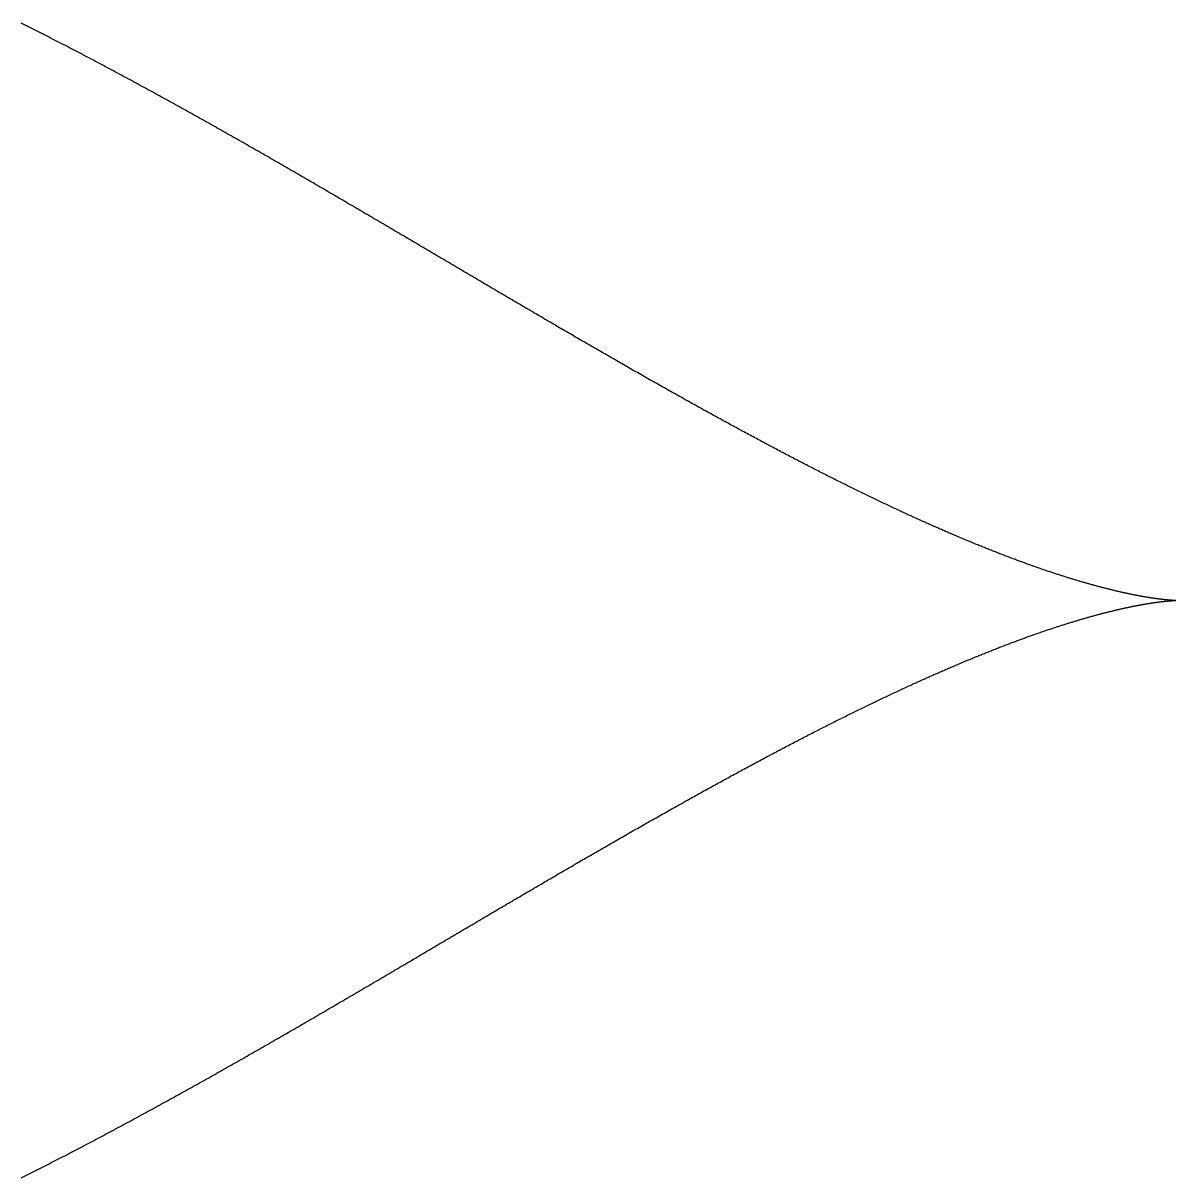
# Model space of a CAD drawing. Header units: metres. Extents: x 0 to 80, y 0 to 80.
# Drawn here: x 40 to 51, y 14.49 to 25.51 of the extents above; entities that cross this region are included whole.
import ezdxf

# ---------------------------------------------------------------- set-up
doc = ezdxf.new("R2010")
doc.units = ezdxf.units.M

msp = doc.modelspace()

# ---------------------------------------------------------------- linework, layer by layer
at = {"layer": 'ENGRAVE'}
msp.add_lwpolyline([(39.980801, 14.490409), (40, 14.5), (40.019199, 14.509608), (40.038397, 14.519232), (40.057596, 14.528873), (40.076794, 14.53853), (40.095992, 14.548204), (40.11519, 14.557893), (40.134387, 14.567599), (40.153584, 14.577321), (40.17278, 14.587058), (40.191976, 14.596811), (40.211172, 14.60658), (40.230367, 14.616364), (40.249561, 14.626164), (40.268754, 14.635979), (40.287946, 14.645809), (40.307138, 14.655654), (40.326329, 14.665513), (40.345518, 14.675388), (40.364707, 14.685277), (40.383894, 14.695181), (40.403081, 14.705099), (40.422266, 14.715031), (40.44145, 14.724978), (40.460632, 14.734939), (40.479813, 14.744913), (40.498993, 14.754901), (40.518171, 14.764904), (40.537347, 14.774919), (40.556522, 14.784948), (40.575696, 14.794991), (40.594867, 14.805047), (40.614037, 14.815115), (40.633204, 14.825197), (40.65237, 14.835292), (40.671534, 14.845399), (40.690696, 14.855519), (40.709855, 14.865652), (40.729013, 14.875797), (40.748168, 14.885954), (40.767321, 14.896124), (40.786472, 14.906305), (40.80562, 14.916499), (40.824766, 14.926704), (40.843909, 14.936921), (40.86305, 14.947149), (40.882188, 14.957389), (40.901324, 14.967641), (40.920456, 14.977903), (40.939586, 14.988177), (40.958713, 14.998462), (40.977837, 15.008757), (40.996958, 15.019063), (41.016076, 15.02938), (41.035191, 15.039708), (41.054303, 15.050046), (41.073412, 15.060394), (41.092517, 15.070752), (41.111619, 15.08112), (41.130718, 15.091499), (41.149813, 15.101887), (41.168905, 15.112284), (41.187993, 15.122692), (41.207077, 15.133109), (41.226158, 15.143535), (41.245235, 15.15397), (41.264309, 15.164415), (41.283378, 15.174868), (41.302444, 15.185331), (41.321505, 15.195802), (41.340563, 15.206281), (41.359616, 15.21677), (41.378666, 15.227266), (41.397711, 15.237771), (41.416752, 15.248284), (41.435788, 15.258806), (41.45482, 15.269335), (41.473848, 15.279872), (41.492871, 15.290416), (41.51189, 15.300969), (41.530904, 15.311528), (41.549914, 15.322095), (41.568918, 15.33267), (41.587918, 15.343251), (41.606913, 15.35384), (41.625904, 15.364435), (41.644889, 15.375037), (41.663869, 15.385646), (41.682844, 15.396261), (41.701814, 15.406883), (41.720779, 15.417511), (41.739739, 15.428145), (41.758693, 15.438785), (41.777642, 15.449432), (41.796586, 15.460084), (41.815524, 15.470742), (41.834456, 15.481405), (41.853383, 15.492074), (41.872304, 15.502748), (41.89122, 15.513428), (41.91013, 15.524113), (41.929034, 15.534803), (41.947932, 15.545497), (41.966824, 15.556197), (41.985711, 15.566901), (42.004591, 15.57761), (42.023465, 15.588323), (42.042333, 15.599041), (42.061194, 15.609763), (42.08005, 15.620489), (42.098899, 15.631219), (42.117742, 15.641953), (42.136578, 15.65269), (42.155408, 15.663432), (42.174231, 15.674176), (42.193047, 15.684925), (42.211857, 15.695676), (42.23066, 15.706431), (42.249457, 15.717189), (42.268246, 15.72795), (42.287029, 15.738714), (42.305804, 15.749481), (42.324573, 15.76025), (42.343334, 15.771022), (42.362089, 15.781796), (42.380836, 15.792572), (42.399576, 15.803351), (42.418308, 15.814132), (42.437033, 15.824914), (42.455751, 15.835699), (42.474462, 15.846485), (42.493164, 15.857273), (42.51186, 15.868063), (42.530547, 15.878854), (42.549227, 15.889646), (42.567899, 15.900439), (42.586563, 15.911234), (42.60522, 15.922029), (42.623868, 15.932826), (42.642508, 15.943623), (42.661141, 15.95442), (42.679765, 15.965219), (42.698381, 15.976017), (42.716989, 15.986816), (42.735589, 15.997615), (42.75418, 16.008414), (42.772763, 16.019214), (42.791337, 16.030013), (42.809903, 16.040811), (42.828461, 16.05161), (42.847009, 16.062408), (42.86555, 16.073205), (42.884081, 16.084002), (42.902604, 16.094798), (42.921117, 16.105593), (42.939622, 16.116387), (42.958118, 16.12718), (42.976605, 16.137972), (42.995083, 16.148762), (43.013551, 16.159551), (43.032011, 16.170339), (43.050461, 16.181124), (43.068902, 16.191908), (43.087334, 16.202691), (43.105756, 16.213471), (43.124169, 16.224249), (43.142572, 16.235025), (43.160966, 16.245798), (43.17935, 16.25657), (43.197724, 16.267338), (43.216089, 16.278104), (43.234444, 16.288868), (43.252789, 16.299628), (43.271124, 16.310386), (43.289449, 16.321141), (43.307764, 16.331892), (43.326069, 16.34264), (43.344364, 16.353385), (43.362648, 16.364127), (43.380923, 16.374864), (43.399187, 16.385599), (43.417441, 16.396329), (43.435684, 16.407056), (43.453917, 16.417778), (43.472139, 16.428497), (43.490351, 16.439211), (43.508552, 16.449921), (43.526743, 16.460627), (43.544923, 16.471328), (43.563092, 16.482025), (43.58125, 16.492717), (43.599397, 16.503404), (43.617533, 16.514086), (43.635658, 16.524764), (43.653772, 16.535436), (43.671875, 16.546103), (43.689967, 16.556765), (43.708048, 16.567421), (43.726117, 16.578072), (43.744175, 16.588717), (43.762222, 16.599357), (43.780257, 16.60999), (43.79828, 16.620618), (43.816292, 16.63124), (43.834293, 16.641856), (43.852281, 16.652465), (43.870258, 16.663069), (43.888223, 16.673665), (43.906177, 16.684256), (43.924118, 16.69484), (43.942047, 16.705417), (43.959965, 16.715987), (43.97787, 16.726551), (43.995764, 16.737107), (44.013645, 16.747657), (44.031513, 16.758199), (44.04937, 16.768734), (44.067214, 16.779262), (44.085046, 16.789782), (44.102866, 16.800294), (44.120673, 16.810799), (44.138467, 16.821297), (44.156249, 16.831786), (44.174018, 16.842267), (44.191774, 16.852741), (44.209518, 16.863206), (44.227249, 16.873663), (44.244966, 16.884112), (44.262671, 16.894553), (44.280363, 16.904984), (44.298042, 16.915408), (44.315708, 16.925822), (44.333361, 16.936228), (44.351001, 16.946625), (44.368627, 16.957013), (44.38624, 16.967392), (44.403839, 16.977762), (44.421426, 16.988123), (44.438998, 16.998474), (44.456557, 17.008816), (44.474103, 17.019148), (44.491635, 17.029471), (44.509153, 17.039784), (44.526658, 17.050087), (44.544149, 17.060381), (44.561626, 17.070664), (44.579089, 17.080938), (44.596538, 17.091201), (44.613973, 17.101454), (44.631394, 17.111697), (44.648801, 17.121929), (44.666194, 17.132151), (44.683572, 17.142363), (44.700936, 17.152563), (44.718286, 17.162753), (44.735622, 17.172932), (44.752943, 17.183101), (44.77025, 17.193258), (44.787542, 17.203404), (44.80482, 17.213539), (44.822083, 17.223662), (44.839331, 17.233775), (44.856564, 17.243875), (44.873783, 17.253965), (44.890987, 17.264043), (44.908176, 17.274109), (44.92535, 17.284163), (44.942509, 17.294205), (44.959653, 17.304236), (44.976782, 17.314254), (44.993895, 17.324261), (45.010994, 17.334255), (45.028077, 17.344237), (45.045145, 17.354207), (45.062198, 17.364164), (45.079235, 17.374109), (45.096256, 17.384041), (45.113263, 17.39396), (45.130253, 17.403867), (45.147228, 17.413761), (45.164187, 17.423642), (45.181131, 17.43351), (45.198058, 17.443364), (45.21497, 17.453206), (45.231866, 17.463035), (45.248746, 17.47285), (45.26561, 17.482652), (45.282458, 17.49244), (45.29929, 17.502215), (45.316106, 17.511976), (45.332906, 17.521724), (45.349689, 17.531458), (45.366456, 17.541178), (45.383207, 17.550884), (45.399941, 17.560576), (45.416659, 17.570254), (45.433361, 17.579918), (45.450045, 17.589567), (45.466714, 17.599203), (45.483365, 17.608824), (45.5, 17.61843), (45.516618, 17.628022), (45.533219, 17.6376), (45.549804, 17.647162), (45.566371, 17.656711), (45.582922, 17.666244), (45.599456, 17.675762), (45.615972, 17.685266), (45.632472, 17.694754), (45.648954, 17.704228), (45.665419, 17.713686), (45.681867, 17.723129), (45.698297, 17.732556), (45.71471, 17.741969), (45.731106, 17.751366), (45.747484, 17.760747), (45.763845, 17.770113), (45.780188, 17.779463), (45.796514, 17.788798), (45.812822, 17.798116), (45.829112, 17.807419), (45.845384, 17.816706), (45.861639, 17.825977), (45.877876, 17.835232), (45.894095, 17.844471), (45.910296, 17.853693), (45.926479, 17.8629), (45.942644, 17.87209), (45.95879, 17.881264), (45.974919, 17.890421), (45.991029, 17.899562), (46.007122, 17.908686), (46.023195, 17.917794), (46.039251, 17.926885), (46.055288, 17.935959), (46.071307, 17.945016), (46.087307, 17.954057), (46.103289, 17.96308), (46.119252, 17.972087), (46.135196, 17.981077), (46.151122, 17.990049), (46.167029, 17.999004), (46.182917, 18.007942), (46.198787, 18.016863), (46.214637, 18.025766), (46.230469, 18.034652), (46.246281, 18.043521), (46.262075, 18.052371), (46.277849, 18.061205), (46.293605, 18.07002), (46.309341, 18.078818), (46.325058, 18.087599), (46.340755, 18.096361), (46.356434, 18.105106), (46.372093, 18.113832), (46.387733, 18.122541), (46.403353, 18.131231), (46.418953, 18.139904), (46.434534, 18.148558), (46.450096, 18.157194), (46.465638, 18.165812), (46.48116, 18.174411), (46.496662, 18.182993), (46.512145, 18.191555), (46.527608, 18.2001), (46.543051, 18.208625), (46.558474, 18.217133), (46.573877, 18.225621), (46.58926, 18.234091), (46.604622, 18.242542), (46.619965, 18.250974), (46.635288, 18.259388), (46.65059, 18.267783), (46.665872, 18.276158), (46.681134, 18.284515), (46.696376, 18.292853), (46.711597, 18.301171), (46.726797, 18.309471), (46.741978, 18.317751), (46.757137, 18.326012), (46.772276, 18.334254), (46.787395, 18.342477), (46.802492, 18.35068), (46.817569, 18.358864), (46.832626, 18.367028), (46.847661, 18.375173), (46.862676, 18.383298), (46.877669, 18.391404), (46.892642, 18.39949), (46.907594, 18.407556), (46.922524, 18.415603), (46.937434, 18.42363), (46.952322, 18.431637), (46.96719, 18.439625), (46.982036, 18.447592), (46.99686, 18.45554), (47.011664, 18.463467), (47.026446, 18.471375), (47.041207, 18.479262), (47.055946, 18.48713), (47.070664, 18.494977), (47.08536, 18.502804), (47.100035, 18.510611), (47.114688, 18.518398), (47.129319, 18.526164), (47.143929, 18.53391), (47.158516, 18.541636), (47.173082, 18.549341), (47.187627, 18.557026), (47.202149, 18.564691), (47.216649, 18.572334), (47.231128, 18.579958), (47.245584, 18.587561), (47.260018, 18.595143), (47.274431, 18.602705), (47.288821, 18.610245), (47.303188, 18.617766), (47.317534, 18.625265), (47.331857, 18.632744), (47.346158, 18.640202), (47.360437, 18.647639), (47.374693, 18.655055), (47.388926, 18.66245), (47.403138, 18.669824), (47.417326, 18.677178), (47.431492, 18.68451), (47.445636, 18.691821), (47.459756, 18.699112), (47.473854, 18.706381), (47.48793, 18.713629), (47.501982, 18.720856), (47.516012, 18.728062), (47.530018, 18.735246), (47.544002, 18.742409), (47.557963, 18.749551), (47.5719, 18.756672), (47.585815, 18.763772), (47.599707, 18.77085), (47.613575, 18.777907), (47.62742, 18.784942), (47.641242, 18.791956), (47.655041, 18.798948), (47.668816, 18.805919), (47.682568, 18.812869), (47.696297, 18.819797), (47.710002, 18.826704), (47.723684, 18.833589), (47.737342, 18.840452), (47.750976, 18.847294), (47.764587, 18.854114), (47.778175, 18.860913), (47.791738, 18.86769), (47.805278, 18.874445), (47.818794, 18.881178), (47.832287, 18.88789), (47.845755, 18.89458), (47.859199, 18.901249), (47.87262, 18.907895), (47.886017, 18.91452), (47.899389, 18.921123), (47.912738, 18.927704), (47.926062, 18.934263), (47.939363, 18.9408), (47.952639, 18.947316), (47.96589, 18.953809), (47.979118, 18.960281), (47.992321, 18.966731), (48.0055, 18.973159), (48.018655, 18.979564), (48.031785, 18.985948), (48.044891, 18.99231), (48.057972, 18.99865), (48.071029, 19.004968), (48.084061, 19.011264), (48.097068, 19.017538), (48.110051, 19.023789), (48.123009, 19.030019), (48.135942, 19.036227), (48.148851, 19.042412), (48.161734, 19.048576), (48.174593, 19.054717), (48.187427, 19.060836), (48.200236, 19.066933), (48.21302, 19.073008), (48.225779, 19.079061), (48.238513, 19.085092), (48.251222, 19.0911), (48.263905, 19.097087), (48.276564, 19.103051), (48.289197, 19.108993), (48.301805, 19.114913), (48.314388, 19.12081), (48.326946, 19.126686), (48.339478, 19.132539), (48.351984, 19.13837), (48.364466, 19.144179), (48.376921, 19.149965), (48.389352, 19.15573), (48.401756, 19.161472), (48.414135, 19.167192), (48.426489, 19.172889), (48.438817, 19.178565), (48.451119, 19.184218), (48.463395, 19.189849), (48.475646, 19.195458), (48.48787, 19.201045), (48.500069, 19.206609), (48.512242, 19.212151), (48.524389, 19.217671), (48.53651, 19.223168), (48.548606, 19.228644), (48.560675, 19.234097), (48.572718, 19.239528), (48.584734, 19.244936), (48.596725, 19.250323), (48.60869, 19.255687), (48.620628, 19.261029), (48.63254, 19.266349), (48.644426, 19.271647), (48.656285, 19.276922), (48.668118, 19.282175), (48.679925, 19.287406), (48.691705, 19.292615), (48.703459, 19.297801), (48.715186, 19.302966), (48.726887, 19.308108), (48.738561, 19.313228), (48.750208, 19.318326), (48.761829, 19.323402), (48.773423, 19.328456), (48.784991, 19.333487), (48.796531, 19.338496), (48.808045, 19.343484), (48.819532, 19.348449), (48.830992, 19.353392), (48.842425, 19.358313), (48.853832, 19.363212), (48.865211, 19.368088), (48.876563, 19.372943), (48.887889, 19.377776), (48.899187, 19.382587), (48.910458, 19.387375), (48.921702, 19.392142), (48.932919, 19.396886), (48.944108, 19.401609), (48.955271, 19.40631), (48.966406, 19.410989), (48.977513, 19.415645), (48.988594, 19.42028), (48.999647, 19.424893), (49.010672, 19.429484), (49.021671, 19.434054), (49.032641, 19.438601), (49.043584, 19.443126), (49.0545, 19.44763), (49.065388, 19.452112), (49.076248, 19.456572), (49.087081, 19.46101), (49.097886, 19.465427), (49.108664, 19.469822), (49.119413, 19.474195), (49.130135, 19.478546), (49.140829, 19.482876), (49.151495, 19.487184), (49.162134, 19.49147), (49.172744, 19.495735), (49.183326, 19.499978), (49.193881, 19.5042), (49.204407, 19.5084), (49.214906, 19.512578), (49.225376, 19.516735), (49.235819, 19.520871), (49.246233, 19.524985), (49.256619, 19.529078), (49.266976, 19.533149), (49.277306, 19.537199), (49.287607, 19.541227), (49.29788, 19.545234), (49.308125, 19.54922), (49.318341, 19.553184), (49.328529, 19.557128), (49.338689, 19.56105), (49.34882, 19.56495), (49.358922, 19.56883), (49.368996, 19.572689), (49.379042, 19.576526), (49.389059, 19.580342), (49.399047, 19.584137), (49.409007, 19.587911), (49.418938, 19.591664), (49.42884, 19.595396), (49.438714, 19.599108), (49.448559, 19.602798), (49.458375, 19.606467), (49.468162, 19.610116), (49.477921, 19.613743), (49.48765, 19.61735), (49.497351, 19.620936), (49.507023, 19.624501), (49.516666, 19.628046), (49.526279, 19.63157), (49.535864, 19.635073), (49.54542, 19.638556), (49.554947, 19.642018), (49.564444, 19.645459), (49.573913, 19.64888), (49.583352, 19.652281), (49.592762, 19.655661), (49.602143, 19.659021), (49.611494, 19.66236), (49.620817, 19.665679), (49.63011, 19.668978), (49.639373, 19.672257), (49.648608, 19.675515), (49.657813, 19.678753), (49.666988, 19.681971), (49.676134, 19.685169), (49.685251, 19.688346), (49.694338, 19.691504), (49.703396, 19.694642), (49.712424, 19.69776), (49.721422, 19.700858), (49.730391, 19.703936), (49.73933, 19.706994), (49.748239, 19.710032), (49.757119, 19.713051), (49.765969, 19.71605), (49.77479, 19.719029), (49.78358, 19.721988), (49.792341, 19.724929), (49.801072, 19.727849), (49.809773, 19.73075), (49.818444, 19.733631), (49.827085, 19.736494), (49.835697, 19.739336), (49.844278, 19.74216), (49.852829, 19.744964), (49.861351, 19.747749), (49.869842, 19.750514), (49.878303, 19.753261), (49.886735, 19.755988), (49.895136, 19.758697), (49.903506, 19.761386), (49.911847, 19.764056), (49.920158, 19.766708), (49.928438, 19.76934), (49.936688, 19.771954), (49.944908, 19.774549), (49.953098, 19.777125), (49.961257, 19.779683), (49.969386, 19.782222), (49.977484, 19.784742), (49.985552, 19.787244), (49.99359, 19.789727), (50.001597, 19.792192), (50.009574, 19.794639), (50.01752, 19.797067), (50.025436, 19.799476), (50.033321, 19.801868), (50.041176, 19.804241), (50.049, 19.806597), (50.056794, 19.808934), (50.064556, 19.811253), (50.072289, 19.813554), (50.07999, 19.815837), (50.087661, 19.818103), (50.095301, 19.82035), (50.10291, 19.82258), (50.110489, 19.824792), (50.118036, 19.826986), (50.125553, 19.829163), (50.133039, 19.831322), (50.140495, 19.833464), (50.147919, 19.835588), (50.155312, 19.837695), (50.162675, 19.839785), (50.170006, 19.841857), (50.177307, 19.843912), (50.184576, 19.84595), (50.191815, 19.847971), (50.199022, 19.849974), (50.206199, 19.851961), (50.213344, 19.853931), (50.220458, 19.855883), (50.227541, 19.85782), (50.234593, 19.859739), (50.241614, 19.861641), (50.248604, 19.863527), (50.255562, 19.865396), (50.262489, 19.867249), (50.269385, 19.869085), (50.276249, 19.870905), (50.283082, 19.872709), (50.289884, 19.874496), (50.296655, 19.876267), (50.303394, 19.878022), (50.310102, 19.87976), (50.316778, 19.881483), (50.323423, 19.88319), (50.330037, 19.88488), (50.336619, 19.886555), (50.343169, 19.888214), (50.349688, 19.889857), (50.356176, 19.891485), (50.362632, 19.893097), (50.369056, 19.894693), (50.375449, 19.896274), (50.38181, 19.89784), (50.38814, 19.89939), (50.394438, 19.900925), (50.400704, 19.902444), (50.406939, 19.903949), (50.413142, 19.905438), (50.419313, 19.906912), (50.425453, 19.908371), (50.43156, 19.909816), (50.437636, 19.911245), (50.44368, 19.91266), (50.449693, 19.91406), (50.455673, 19.915445), (50.461622, 19.916816), (50.467538, 19.918172), (50.473423, 19.919514), (50.479276, 19.920841), (50.485097, 19.922154), (50.490886, 19.923453), (50.496644, 19.924738), (50.502369, 19.926008), (50.508062, 19.927265), (50.513723, 19.928508), (50.519352, 19.929736), (50.524949, 19.930951), (50.530514, 19.932152), (50.536047, 19.933339), (50.541548, 19.934513), (50.547017, 19.935673), (50.552454, 19.93682), (50.557858, 19.937953), (50.563231, 19.939073), (50.568571, 19.940179), (50.573879, 19.941273), (50.579154, 19.942353), (50.584398, 19.94342), (50.589609, 19.944474), (50.594788, 19.945515), (50.599935, 19.946544), (50.605049, 19.947559), (50.610132, 19.948562), (50.615181, 19.949552), (50.620199, 19.95053), (50.625184, 19.951495), (50.630137, 19.952448), (50.635057, 19.953388), (50.639945, 19.954317), (50.644801, 19.955233), (50.649624, 19.956136), (50.654415, 19.957028), (50.659173, 19.957908), (50.663899, 19.958776), (50.668592, 19.959632), (50.673253, 19.960476), (50.677881, 19.961309), (50.682477, 19.96213), (50.68704, 19.96294), (50.691571, 19.963738), (50.696069, 19.964524), (50.700535, 19.9653), (50.704968, 19.966064), (50.709368, 19.966817), (50.713736, 19.967559), (50.718071, 19.96829), (50.722373, 19.96901), (50.726643, 19.969719), (50.73088, 19.970417), (50.735084, 19.971105), (50.739256, 19.971782), (50.743395, 19.972449), (50.747501, 19.973105), (50.751575, 19.973751), (50.755616, 19.974386), (50.759624, 19.975011), (50.763599, 19.975627), (50.767541, 19.976232), (50.771451, 19.976827), (50.775328, 19.977412), (50.779172, 19.977987), (50.782983, 19.978552), (50.786761, 19.979108), (50.790507, 19.979655), (50.794219, 19.980191), (50.797899, 19.980719), (50.801546, 19.981237), (50.80516, 19.981745), (50.808741, 19.982245), (50.812289, 19.982735), (50.815804, 19.983216), (50.819286, 19.983689), (50.822735, 19.984152), (50.826152, 19.984607), (50.829535, 19.985053), (50.832885, 19.98549), (50.836203, 19.985919), (50.839487, 19.98634), (50.842738, 19.986752), (50.845956, 19.987155), (50.849142, 19.987551), (50.852294, 19.987938), (50.855413, 19.988317), (50.858499, 19.988688), (50.861552, 19.989052), (50.864572, 19.989407), (50.867559, 19.989755), (50.870512, 19.990095), (50.873433, 19.990428), (50.87632, 19.990753), (50.879174, 19.99107), (50.881996, 19.991381), (50.884784, 19.991684), (50.887539, 19.99198), (50.89026, 19.992269), (50.892949, 19.992551), (50.895604, 19.992826), (50.898226, 19.993094), (50.900815, 19.993355), (50.903371, 19.99361), (50.905893, 19.993858), (50.908383, 19.9941), (50.910839, 19.994335), (50.913262, 19.994564), (50.915651, 19.994787), (50.918008, 19.995004), (50.920331, 19.995214), (50.922621, 19.995419), (50.924877, 19.995618), (50.9271, 19.995811), (50.92929, 19.995998), (50.931447, 19.996179), (50.933571, 19.996355), (50.935661, 19.996526), (50.937717, 19.996691), (50.939741, 19.996851), (50.941731, 19.997005), (50.943688, 19.997155), (50.945611, 19.997299), (50.947501, 19.997439), (50.949358, 19.997573), (50.951182, 19.997703), (50.952972, 19.997828), (50.954728, 19.997948), (50.956452, 19.998064), (50.958142, 19.998176), (50.959798, 19.998283), (50.961421, 19.998386), (50.963011, 19.998485), (50.964568, 19.998579), (50.966091, 19.99867), (50.96758, 19.998756), (50.969036, 19.998839), (50.970459, 19.998918), (50.971849, 19.998994), (50.973205, 19.999065), (50.974527, 19.999134), (50.975816, 19.999199), (50.977072, 19.99926), (50.978294, 19.999319), (50.979483, 19.999374), (50.980638, 19.999426), (50.98176, 19.999475), (50.982848, 19.999521), (50.983903, 19.999565), (50.984925, 19.999606), (50.985913, 19.999644), (50.986868, 19.999679), (50.987789, 19.999712), (50.988676, 19.999743), (50.98953, 19.999772), (50.990351, 19.999798), (50.991138, 19.999822), (50.991892, 19.999844), (50.992612, 19.999865), (50.993299, 19.999883), (50.993952, 19.9999), (50.994572, 19.999915), (50.995158, 19.999928), (50.995711, 19.99994), (50.996231, 19.999951), (50.996716, 19.99996), (50.997169, 19.999968), (50.997588, 19.999975), (50.997973, 19.999981), (50.998325, 19.999985), (50.998643, 19.999989), (50.998928, 19.999993), (50.999179, 19.999995), (50.999397, 19.999997), (50.999581, 19.999998), (50.999732, 19.999999), (50.999849, 20), (50.999933, 20), (50.999983, 20), (51, 20), (50.999983, 20), (50.999933, 20), (50.999849, 20), (50.999732, 20.000001), (50.999581, 20.000002), (50.999397, 20.000003), (50.999179, 20.000005), (50.998928, 20.000007), (50.998643, 20.000011), (50.998325, 20.000015), (50.997973, 20.000019), (50.997588, 20.000025), (50.997169, 20.000032), (50.996716, 20.00004), (50.996231, 20.000049), (50.995711, 20.00006), (50.995158, 20.000072), (50.994572, 20.000085), (50.993952, 20.0001), (50.993299, 20.000117), (50.992612, 20.000135), (50.991892, 20.000156), (50.991138, 20.000178), (50.990351, 20.000202), (50.98953, 20.000228), (50.988676, 20.000257), (50.987789, 20.000288), (50.986868, 20.000321), (50.985913, 20.000356), (50.984925, 20.000394), (50.983903, 20.000435), (50.982848, 20.000479), (50.98176, 20.000525), (50.980638, 20.000574), (50.979483, 20.000626), (50.978294, 20.000681), (50.977072, 20.00074), (50.975816, 20.000801), (50.974527, 20.000866), (50.973205, 20.000935), (50.971849, 20.001006), (50.970459, 20.001082), (50.969036, 20.001161), (50.96758, 20.001244), (50.966091, 20.00133), (50.964568, 20.001421), (50.963011, 20.001515), (50.961421, 20.001614), (50.959798, 20.001717), (50.958142, 20.001824), (50.956452, 20.001936), (50.954728, 20.002052), (50.952972, 20.002172), (50.951182, 20.002297), (50.949358, 20.002427), (50.947501, 20.002561), (50.945611, 20.002701), (50.943688, 20.002845), (50.941731, 20.002995), (50.939741, 20.003149), (50.937717, 20.003309), (50.935661, 20.003474), (50.933571, 20.003645), (50.931447, 20.003821), (50.92929, 20.004002), (50.9271, 20.004189), (50.924877, 20.004382), (50.922621, 20.004581), (50.920331, 20.004786), (50.918008, 20.004996), (50.915651, 20.005213), (50.913262, 20.005436), (50.910839, 20.005665), (50.908383, 20.0059), (50.905893, 20.006142), (50.903371, 20.00639), (50.900815, 20.006645), (50.898226, 20.006906), (50.895604, 20.007174), (50.892949, 20.007449), (50.89026, 20.007731), (50.887539, 20.00802), (50.884784, 20.008316), (50.881996, 20.008619), (50.879174, 20.00893), (50.87632, 20.009247), (50.873433, 20.009572), (50.870512, 20.009905), (50.867559, 20.010245), (50.864572, 20.010593), (50.861552, 20.010948), (50.858499, 20.011312), (50.855413, 20.011683), (50.852294, 20.012062), (50.849142, 20.012449), (50.845956, 20.012845), (50.842738, 20.013248), (50.839487, 20.01366), (50.836203, 20.014081), (50.832885, 20.01451), (50.829535, 20.014947), (50.826152, 20.015393), (50.822735, 20.015848), (50.819286, 20.016311), (50.815804, 20.016784), (50.812289, 20.017265), (50.808741, 20.017755), (50.80516, 20.018255), (50.801546, 20.018763), (50.797899, 20.019281), (50.794219, 20.019809), (50.790507, 20.020345), (50.786761, 20.020892), (50.782983, 20.021448), (50.779172, 20.022013), (50.775328, 20.022588), (50.771451, 20.023173), (50.767541, 20.023768), (50.763599, 20.024373), (50.759624, 20.024989), (50.755616, 20.025614), (50.751575, 20.026249), (50.747501, 20.026895), (50.743395, 20.027551), (50.739256, 20.028218), (50.735084, 20.028895), (50.73088, 20.029583), (50.726643, 20.030281), (50.722373, 20.03099), (50.718071, 20.03171), (50.713736, 20.032441), (50.709368, 20.033183), (50.704968, 20.033936), (50.700535, 20.0347), (50.696069, 20.035476), (50.691571, 20.036262), (50.68704, 20.03706), (50.682477, 20.03787), (50.677881, 20.038691), (50.673253, 20.039524), (50.668592, 20.040368), (50.663899, 20.041224), (50.659173, 20.042092), (50.654415, 20.042972), (50.649624, 20.043864), (50.644801, 20.044767), (50.639945, 20.045683), (50.635057, 20.046612), (50.630137, 20.047552), (50.625184, 20.048505), (50.620199, 20.04947), (50.615181, 20.050448), (50.610132, 20.051438), (50.605049, 20.052441), (50.599935, 20.053456), (50.594788, 20.054485), (50.589609, 20.055526), (50.584398, 20.05658), (50.579154, 20.057647), (50.573879, 20.058727), (50.568571, 20.059821), (50.563231, 20.060927), (50.557858, 20.062047), (50.552454, 20.06318), (50.547017, 20.064327), (50.541548, 20.065487), (50.536047, 20.066661), (50.530514, 20.067848), (50.524949, 20.069049), (50.519352, 20.070264), (50.513723, 20.071492), (50.508062, 20.072735), (50.502369, 20.073992), (50.496644, 20.075262), (50.490886, 20.076547), (50.485097, 20.077846), (50.479276, 20.079159), (50.473423, 20.080486), (50.467538, 20.081828), (50.461622, 20.083184), (50.455673, 20.084555), (50.449693, 20.08594), (50.44368, 20.08734), (50.437636, 20.088755), (50.43156, 20.090184), (50.425453, 20.091629), (50.419313, 20.093088), (50.413142, 20.094562), (50.406939, 20.096051), (50.400704, 20.097556), (50.394438, 20.099075), (50.38814, 20.10061), (50.38181, 20.10216), (50.375449, 20.103726), (50.369056, 20.105307), (50.362632, 20.106903), (50.356176, 20.108515), (50.349688, 20.110143), (50.343169, 20.111786), (50.336619, 20.113445), (50.330037, 20.11512), (50.323423, 20.11681), (50.316778, 20.118517), (50.310102, 20.12024), (50.303394, 20.121978), (50.296655, 20.123733), (50.289884, 20.125504), (50.283082, 20.127291), (50.276249, 20.129095), (50.269385, 20.130915), (50.262489, 20.132751), (50.255562, 20.134604), (50.248604, 20.136473), (50.241614, 20.138359), (50.234593, 20.140261), (50.227541, 20.14218), (50.220458, 20.144117), (50.213344, 20.146069), (50.206199, 20.148039), (50.199022, 20.150026), (50.191815, 20.152029), (50.184576, 20.15405), (50.177307, 20.156088), (50.170006, 20.158143), (50.162675, 20.160215), (50.155312, 20.162305), (50.147919, 20.164412), (50.140495, 20.166536), (50.133039, 20.168678), (50.125553, 20.170837), (50.118036, 20.173014), (50.110489, 20.175208), (50.10291, 20.17742), (50.095301, 20.17965), (50.087661, 20.181897), (50.07999, 20.184163), (50.072289, 20.186446), (50.064556, 20.188747), (50.056794, 20.191066), (50.049, 20.193403), (50.041176, 20.195759), (50.033321, 20.198132), (50.025436, 20.200524), (50.01752, 20.202933), (50.009574, 20.205361), (50.001597, 20.207808), (49.99359, 20.210273), (49.985552, 20.212756), (49.977484, 20.215258), (49.969386, 20.217778), (49.961257, 20.220317), (49.953098, 20.222875), (49.944908, 20.225451), (49.936688, 20.228046), (49.928438, 20.23066), (49.920158, 20.233292), (49.911847, 20.235944), (49.903506, 20.238614), (49.895136, 20.241303), (49.886735, 20.244012), (49.878303, 20.246739), (49.869842, 20.249486), (49.861351, 20.252251), (49.852829, 20.255036), (49.844278, 20.25784), (49.835697, 20.260664), (49.827085, 20.263506), (49.818444, 20.266369), (49.809773, 20.26925), (49.801072, 20.272151), (49.792341, 20.275071), (49.78358, 20.278012), (49.77479, 20.280971), (49.765969, 20.28395), (49.757119, 20.286949), (49.748239, 20.289968), (49.73933, 20.293006), (49.730391, 20.296064), (49.721422, 20.299142), (49.712424, 20.30224), (49.703396, 20.305358), (49.694338, 20.308496), (49.685251, 20.311654), (49.676134, 20.314831), (49.666988, 20.318029), (49.657813, 20.321247), (49.648608, 20.324485), (49.639373, 20.327743), (49.63011, 20.331022), (49.620817, 20.334321), (49.611494, 20.33764), (49.602143, 20.340979), (49.592762, 20.344339), (49.583352, 20.347719), (49.573913, 20.35112), (49.564444, 20.354541), (49.554947, 20.357982), (49.54542, 20.361444), (49.535864, 20.364927), (49.526279, 20.36843), (49.516666, 20.371954), (49.507023, 20.375499), (49.497351, 20.379064), (49.48765, 20.38265), (49.477921, 20.386257), (49.468162, 20.389884), (49.458375, 20.393533), (49.448559, 20.397202), (49.438714, 20.400892), (49.42884, 20.404604), (49.418938, 20.408336), (49.409007, 20.412089), (49.399047, 20.415863), (49.389059, 20.419658), (49.379042, 20.423474), (49.368996, 20.427311), (49.358922, 20.43117), (49.34882, 20.43505), (49.338689, 20.43895), (49.328529, 20.442872), (49.318341, 20.446816), (49.308125, 20.45078), (49.29788, 20.454766), (49.287607, 20.458773), (49.277306, 20.462801), (49.266976, 20.466851), (49.256619, 20.470922), (49.246233, 20.475015), (49.235819, 20.479129), (49.225376, 20.483265), (49.214906, 20.487422), (49.204407, 20.4916), (49.193881, 20.4958), (49.183326, 20.500022), (49.172744, 20.504265), (49.162134, 20.50853), (49.151495, 20.512816), (49.140829, 20.517124), (49.130135, 20.521454), (49.119413, 20.525805), (49.108664, 20.530178), (49.097886, 20.534573), (49.087081, 20.53899), (49.076248, 20.543428), (49.065388, 20.547888), (49.0545, 20.55237), (49.043584, 20.556874), (49.032641, 20.561399), (49.021671, 20.565946), (49.010672, 20.570516), (48.999647, 20.575107), (48.988594, 20.57972), (48.977513, 20.584355), (48.966406, 20.589011), (48.955271, 20.59369), (48.944108, 20.598391), (48.932919, 20.603114), (48.921702, 20.607858), (48.910458, 20.612625), (48.899187, 20.617413), (48.887889, 20.622224), (48.876563, 20.627057), (48.865211, 20.631912), (48.853832, 20.636788), (48.842425, 20.641687), (48.830992, 20.646608), (48.819532, 20.651551), (48.808045, 20.656516), (48.796531, 20.661504), (48.784991, 20.666513), (48.773423, 20.671544), (48.761829, 20.676598), (48.750208, 20.681674), (48.738561, 20.686772), (48.726887, 20.691892), (48.715186, 20.697034), (48.703459, 20.702199), (48.691705, 20.707385), (48.679925, 20.712594), (48.668118, 20.717825), (48.656285, 20.723078), (48.644426, 20.728353), (48.63254, 20.733651), (48.620628, 20.738971), (48.60869, 20.744313), (48.596725, 20.749677), (48.584734, 20.755064), (48.572718, 20.760472), (48.560675, 20.765903), (48.548606, 20.771356), (48.53651, 20.776832), (48.524389, 20.782329), (48.512242, 20.787849), (48.500069, 20.793391), (48.48787, 20.798955), (48.475646, 20.804542), (48.463395, 20.810151), (48.451119, 20.815782), (48.438817, 20.821435), (48.426489, 20.827111), (48.414135, 20.832808), (48.401756, 20.838528), (48.389352, 20.84427), (48.376921, 20.850035), (48.364466, 20.855821), (48.351984, 20.86163), (48.339478, 20.867461), (48.326946, 20.873314), (48.314388, 20.87919), (48.301805, 20.885087), (48.289197, 20.891007), (48.276564, 20.896949), (48.263905, 20.902913), (48.251222, 20.9089), (48.238513, 20.914908), (48.225779, 20.920939), (48.21302, 20.926992), (48.200236, 20.933067), (48.187427, 20.939164), (48.174593, 20.945283), (48.161734, 20.951424), (48.148851, 20.957588), (48.135942, 20.963773), (48.123009, 20.969981), (48.110051, 20.976211), (48.097068, 20.982462), (48.084061, 20.988736), (48.071029, 20.995032), (48.057972, 21.00135), (48.044891, 21.00769), (48.031785, 21.014052), (48.018655, 21.020436), (48.0055, 21.026841), (47.992321, 21.033269), (47.979118, 21.039719), (47.96589, 21.046191), (47.952639, 21.052684), (47.939363, 21.0592), (47.926062, 21.065737), (47.912738, 21.072296), (47.899389, 21.078877), (47.886017, 21.08548), (47.87262, 21.092105), (47.859199, 21.098751), (47.845755, 21.10542), (47.832287, 21.11211), (47.818794, 21.118822), (47.805278, 21.125555), (47.791738, 21.13231), (47.778175, 21.139087), (47.764587, 21.145886), (47.750976, 21.152706), (47.737342, 21.159548), (47.723684, 21.166411), (47.710002, 21.173296), (47.696297, 21.180203), (47.682568, 21.187131), (47.668816, 21.194081), (47.655041, 21.201052), (47.641242, 21.208044), (47.62742, 21.215058), (47.613575, 21.222093), (47.599707, 21.22915), (47.585815, 21.236228), (47.5719, 21.243328), (47.557963, 21.250449), (47.544002, 21.257591), (47.530018, 21.264754), (47.516012, 21.271938), (47.501982, 21.279144), (47.48793, 21.286371), (47.473854, 21.293619), (47.459756, 21.300888), (47.445636, 21.308179), (47.431492, 21.31549), (47.417326, 21.322822), (47.403138, 21.330176), (47.388926, 21.33755), (47.374693, 21.344945), (47.360437, 21.352361), (47.346158, 21.359798), (47.331857, 21.367256), (47.317534, 21.374735), (47.303188, 21.382234), (47.288821, 21.389755), (47.274431, 21.397295), (47.260018, 21.404857), (47.245584, 21.412439), (47.231128, 21.420042), (47.216649, 21.427666), (47.202149, 21.435309), (47.187627, 21.442974), (47.173082, 21.450659), (47.158516, 21.458364), (47.143929, 21.46609), (47.129319, 21.473836), (47.114688, 21.481602), (47.100035, 21.489389), (47.08536, 21.497196), (47.070664, 21.505023), (47.055946, 21.51287), (47.041207, 21.520738), (47.026446, 21.528625), (47.011664, 21.536533), (46.99686, 21.54446), (46.982036, 21.552408), (46.96719, 21.560375), (46.952322, 21.568363), (46.937434, 21.57637), (46.922524, 21.584397), (46.907594, 21.592444), (46.892642, 21.60051), (46.877669, 21.608596), (46.862676, 21.616702), (46.847661, 21.624827), (46.832626, 21.632972), (46.817569, 21.641136), (46.802492, 21.64932), (46.787395, 21.657523), (46.772276, 21.665746), (46.757137, 21.673988), (46.741978, 21.682249), (46.726797, 21.690529), (46.711597, 21.698829), (46.696376, 21.707147), (46.681134, 21.715485), (46.665872, 21.723842), (46.65059, 21.732217), (46.635288, 21.740612), (46.619965, 21.749026), (46.604622, 21.757458), (46.58926, 21.765909), (46.573877, 21.774379), (46.558474, 21.782867), (46.543051, 21.791375), (46.527608, 21.7999), (46.512145, 21.808445), (46.496662, 21.817007), (46.48116, 21.825589), (46.465638, 21.834188), (46.450096, 21.842806), (46.434534, 21.851442), (46.418953, 21.860096), (46.403353, 21.868769), (46.387733, 21.877459), (46.372093, 21.886168), (46.356434, 21.894894), (46.340755, 21.903639), (46.325058, 21.912401), (46.309341, 21.921182), (46.293605, 21.92998), (46.277849, 21.938795), (46.262075, 21.947629), (46.246281, 21.956479), (46.230469, 21.965348), (46.214637, 21.974234), (46.198787, 21.983137), (46.182917, 21.992058), (46.167029, 22.000996), (46.151122, 22.009951), (46.135196, 22.018923), (46.119252, 22.027913), (46.103289, 22.03692), (46.087307, 22.045943), (46.071307, 22.054984), (46.055288, 22.064041), (46.039251, 22.073115), (46.023195, 22.082206), (46.007122, 22.091314), (45.991029, 22.100438), (45.974919, 22.109579), (45.95879, 22.118736), (45.942644, 22.12791), (45.926479, 22.1371), (45.910296, 22.146307), (45.894095, 22.155529), (45.877876, 22.164768), (45.861639, 22.174023), (45.845384, 22.183294), (45.829112, 22.192581), (45.812822, 22.201884), (45.796514, 22.211202), (45.780188, 22.220537), (45.763845, 22.229887), (45.747484, 22.239253), (45.731106, 22.248634), (45.71471, 22.258031), (45.698297, 22.267444), (45.681867, 22.276871), (45.665419, 22.286314), (45.648954, 22.295772), (45.632472, 22.305246), (45.615972, 22.314734), (45.599456, 22.324238), (45.582922, 22.333756), (45.566371, 22.343289), (45.549804, 22.352838), (45.533219, 22.3624), (45.516618, 22.371978), (45.5, 22.38157), (45.483365, 22.391176), (45.466714, 22.400797), (45.450045, 22.410433), (45.433361, 22.420082), (45.416659, 22.429746), (45.399941, 22.439424), (45.383207, 22.449116), (45.366456, 22.458822), (45.349689, 22.468542), (45.332906, 22.478276), (45.316106, 22.488024), (45.29929, 22.497785), (45.282458, 22.50756), (45.26561, 22.517348), (45.248746, 22.52715), (45.231866, 22.536965), (45.21497, 22.546794), (45.198058, 22.556636), (45.181131, 22.56649), (45.164187, 22.576358), (45.147228, 22.586239), (45.130253, 22.596133), (45.113263, 22.60604), (45.096256, 22.615959), (45.079235, 22.625891), (45.062198, 22.635836), (45.045145, 22.645793), (45.028077, 22.655763), (45.010994, 22.665745), (44.993895, 22.675739), (44.976782, 22.685746), (44.959653, 22.695764), (44.942509, 22.705795), (44.92535, 22.715837), (44.908176, 22.725891), (44.890987, 22.735957), (44.873783, 22.746035), (44.856564, 22.756125), (44.839331, 22.766225), (44.822083, 22.776338), (44.80482, 22.786461), (44.787542, 22.796596), (44.77025, 22.806742), (44.752943, 22.816899), (44.735622, 22.827068), (44.718286, 22.837247), (44.700936, 22.847437), (44.683572, 22.857637), (44.666194, 22.867849), (44.648801, 22.878071), (44.631394, 22.888303), (44.613973, 22.898546), (44.596538, 22.908799), (44.579089, 22.919062), (44.561626, 22.929336), (44.544149, 22.939619), (44.526658, 22.949913), (44.509153, 22.960216), (44.491635, 22.970529), (44.474103, 22.980852), (44.456557, 22.991184), (44.438998, 23.001526), (44.421426, 23.011877), (44.403839, 23.022238), (44.38624, 23.032608), (44.368627, 23.042987), (44.351001, 23.053375), (44.333361, 23.063772), (44.315708, 23.074178), (44.298042, 23.084592), (44.280363, 23.095016), (44.262671, 23.105447), (44.244966, 23.115888), (44.227249, 23.126337), (44.209518, 23.136794), (44.191774, 23.147259), (44.174018, 23.157733), (44.156249, 23.168214), (44.138467, 23.178703), (44.120673, 23.189201), (44.102866, 23.199706), (44.085046, 23.210218), (44.067214, 23.220738), (44.04937, 23.231266), (44.031513, 23.241801), (44.013645, 23.252343), (43.995764, 23.262893), (43.97787, 23.273449), (43.959965, 23.284013), (43.942047, 23.294583), (43.924118, 23.30516), (43.906177, 23.315744), (43.888223, 23.326335), (43.870258, 23.336931), (43.852281, 23.347535), (43.834293, 23.358144), (43.816292, 23.36876), (43.79828, 23.379382), (43.780257, 23.39001), (43.762222, 23.400643), (43.744175, 23.411283), (43.726117, 23.421928), (43.708048, 23.432579), (43.689967, 23.443235), (43.671875, 23.453897), (43.653772, 23.464564), (43.635658, 23.475236), (43.617533, 23.485914), (43.599397, 23.496596), (43.58125, 23.507283), (43.563092, 23.517975), (43.544923, 23.528672), (43.526743, 23.539373), (43.508552, 23.550079), (43.490351, 23.560789), (43.472139, 23.571503), (43.453917, 23.582222), (43.435684, 23.592944), (43.417441, 23.603671), (43.399187, 23.614401), (43.380923, 23.625136), (43.362648, 23.635873), (43.344364, 23.646615), (43.326069, 23.65736), (43.307764, 23.668108), (43.289449, 23.678859), (43.271124, 23.689614), (43.252789, 23.700372), (43.234444, 23.711132), (43.216089, 23.721896), (43.197724, 23.732662), (43.17935, 23.74343), (43.160966, 23.754202), (43.142572, 23.764975), (43.124169, 23.775751), (43.105756, 23.786529), (43.087334, 23.797309), (43.068902, 23.808092), (43.050461, 23.818876), (43.032011, 23.829661), (43.013551, 23.840449), (42.995083, 23.851238), (42.976605, 23.862028), (42.958118, 23.87282), (42.939622, 23.883613), (42.921117, 23.894407), (42.902604, 23.905202), (42.884081, 23.915998), (42.86555, 23.926795), (42.847009, 23.937592), (42.828461, 23.94839), (42.809903, 23.959189), (42.791337, 23.969987), (42.772763, 23.980786), (42.75418, 23.991586), (42.735589, 24.002385), (42.716989, 24.013184), (42.698381, 24.023983), (42.679765, 24.034781), (42.661141, 24.04558), (42.642508, 24.056377), (42.623868, 24.067174), (42.60522, 24.077971), (42.586563, 24.088766), (42.567899, 24.099561), (42.549227, 24.110354), (42.530547, 24.121146), (42.51186, 24.131937), (42.493164, 24.142727), (42.474462, 24.153515), (42.455751, 24.164301), (42.437033, 24.175086), (42.418308, 24.185868), (42.399576, 24.196649), (42.380836, 24.207428), (42.362089, 24.218204), (42.343334, 24.228978), (42.324573, 24.23975), (42.305804, 24.250519), (42.287029, 24.261286), (42.268246, 24.27205), (42.249457, 24.282811), (42.23066, 24.293569), (42.211857, 24.304324), (42.193047, 24.315075), (42.174231, 24.325824), (42.155408, 24.336568), (42.136578, 24.34731), (42.117742, 24.358047), (42.098899, 24.368781), (42.08005, 24.379511), (42.061194, 24.390237), (42.042333, 24.400959), (42.023465, 24.411677), (42.004591, 24.42239), (41.985711, 24.433099), (41.966824, 24.443803), (41.947932, 24.454503), (41.929034, 24.465197), (41.91013, 24.475887), (41.89122, 24.486572), (41.872304, 24.497252), (41.853383, 24.507926), (41.834456, 24.518595), (41.815524, 24.529258), (41.796586, 24.539916), (41.777642, 24.550568), (41.758693, 24.561215), (41.739739, 24.571855), (41.720779, 24.582489), (41.701814, 24.593117), (41.682844, 24.603739), (41.663869, 24.614354), (41.644889, 24.624963), (41.625904, 24.635565), (41.606913, 24.64616), (41.587918, 24.656749), (41.568918, 24.66733), (41.549914, 24.677905), (41.530904, 24.688472), (41.51189, 24.699031), (41.492871, 24.709584), (41.473848, 24.720128), (41.45482, 24.730665), (41.435788, 24.741194), (41.416752, 24.751716), (41.397711, 24.762229), (41.378666, 24.772734), (41.359616, 24.78323), (41.340563, 24.793719), (41.321505, 24.804198), (41.302444, 24.814669), (41.283378, 24.825132), (41.264309, 24.835585), (41.245235, 24.84603), (41.226158, 24.856465), (41.207077, 24.866891), (41.187993, 24.877308), (41.168905, 24.887716), (41.149813, 24.898113), (41.130718, 24.908501), (41.111619, 24.91888), (41.092517, 24.929248), (41.073412, 24.939606), (41.054303, 24.949954), (41.035191, 24.960292), (41.016076, 24.97062), (40.996958, 24.980937), (40.977837, 24.991243), (40.958713, 25.001538), (40.939586, 25.011823), (40.920456, 25.022097), (40.901324, 25.032359), (40.882188, 25.042611), (40.86305, 25.052851), (40.843909, 25.063079), (40.824766, 25.073296), (40.80562, 25.083501), (40.786472, 25.093695), (40.767321, 25.103876), (40.748168, 25.114046), (40.729013, 25.124203), (40.709855, 25.134348), (40.690696, 25.144481), (40.671534, 25.154601), (40.65237, 25.164708), (40.633204, 25.174803), (40.614037, 25.184885), (40.594867, 25.194953), (40.575696, 25.205009), (40.556522, 25.215052), (40.537347, 25.225081), (40.518171, 25.235096), (40.498993, 25.245099), (40.479813, 25.255087), (40.460632, 25.265061), (40.44145, 25.275022), (40.422266, 25.284969), (40.403081, 25.294901), (40.383894, 25.304819), (40.364707, 25.314723), (40.345518, 25.324612), (40.326329, 25.334487), (40.307138, 25.344346), (40.287946, 25.354191), (40.268754, 25.364021), (40.249561, 25.373836), (40.230367, 25.383636), (40.211172, 25.39342), (40.191976, 25.403189), (40.17278, 25.412942), (40.153584, 25.422679), (40.134387, 25.432401), (40.11519, 25.442107), (40.095992, 25.451796), (40.076794, 25.46147), (40.057596, 25.471127), (40.038397, 25.480768), (40.019199, 25.490392), (40, 25.5), (39.980801, 25.509591)], dxfattribs=at)

doc.saveas('drawing.dxf')
